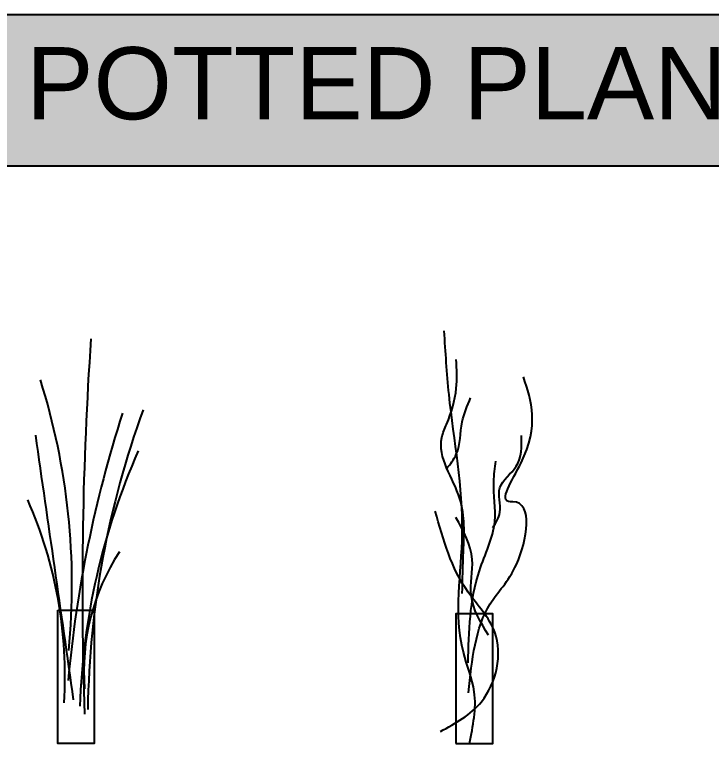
# Model space of a CAD drawing. Header units: millimetres. Extents: x 22565 to 38821, y 15578 to 26720.
# Drawn here: x 29251 to 30698, y 25206 to 26720 of the extents above; entities that cross this region are included whole.
import ezdxf

# ---------------------------------------------------------------- set-up
doc = ezdxf.new("R2010")
doc.units = ezdxf.units.MM
doc.layers.add('www.cad-blocks.net', color=7, linetype='Continuous')
doc.styles.get("Standard").update_dxf_attribs({"font": 'arial.ttf'})

# ---------------------------------------------------------------- blocks, each defined once
blk = doc.blocks.new('A$C698129AF')
blk.add_lwpolyline([(62.3, 276.9), (137.7, 276.9), (137.7, 0), (62.3, 0)], close=True)
for centre, radius, start, end in [((7683.6, 323.4), 7570.2, 176.08353, 181.98925), ((-1326.7, 329.1), 1418.5, 354.4997, 17.4872), ((2656.8, -102.6), 2583.5, 162.2165, 174.8208), ((2036.5, 39.9), 1912.1, 160.0264, 179.0829), ((-154302.4, -21721.9), 155930.7, 8.041246, 8.245395), ((1526.4, 32.2), 1418.9, 156.0628, 178.1872), ((-831.8, 139.9), 908.9, 356.4816, 23.7748), ((572.5, 149.8), 455.9, 146.9934, 184.5574)]:
    blk.add_arc(centre, radius, start, end)
blk = doc.blocks.new('A$C0F4C7778')
blk.add_lwpolyline([(42.5, 0), (119.2, 0), (119.2, 269), (42.5, 269)], close=True)
for points in [[(70.9, 0), (80.9, 107.2), (58.4, 189.4), (55.9, 436.2), (28.5, 725.3), (18.5, 857.4)], [(55.9, 311.6), (58.4, 398.8), (50.9, 508.5), (13.5, 635.6), (23.5, 663), (43.5, 737.8), (43.5, 797.6)], [(68.8, 105.3), (113.7, 289.8), (168.6, 372.1), (161, 502), (156, 502), (178.1, 582.9), (182.9, 761.4)], [(23.5, 570.8), (43.5, 600.7), (55.9, 668), (73.4, 717.9)], [(119.2, 448.2), (134.1, 480.2), (134.1, 531.2), (168.2, 575.9), (178.9, 639.7)], [(68.1, 167.4), (91.6, 358.9), (123.5, 461), (121.4, 544), (125.6, 586.5)], [(10.6, 24.9), (95.8, 86.6), (123.5, 231.2), (68.1, 314.2), (0, 482.3)], [(110.7, 224.9), (74.5, 307.8), (76.7, 382.3), (42.6, 469.5)]]:
    blk.add_spline(points, degree=3)
blk = doc.blocks.new('format')
at = {"layer": 'www.cad-blocks.net', "true_color": 0x546d8e}
h = blk.add_hatch(color=155, dxfattribs=at)
h.set_gradient(color1=(68, 68, 68), color2=(84, 109, 142), tint=1)
h.paths.add_polyline_path([(23683.3, 26720.1), (23683.3, 26405.7), (38820.7, 26405.7), (38820.7, 26720.1)])
at = {"layer": 'www.cad-blocks.net', "color": 155, "true_color": 0x546d8e}
for p, q in [((23683.3, 26720.1), (38820.7, 26720.1)), ((23683.3, 26405.7), (38820.7, 26405.7)), ((23683.3, 26405.7), (38820.7, 26405.7))]:
    blk.add_line(p, q, dxfattribs=at)
at = {"layer": 'www.cad-blocks.net', "insert": (29274.7, 26652.4), "char_height": 150, "attachment_point": 1}
blk.add_mtext_dynamic_manual_height_columns('{\\C255;\\c16777215;POTTED PLANTS ELEVATION - vol 2}', width=25984.467, gutter_width=12.5, heights=[0], dxfattribs=at)

msp = doc.modelspace()

# ---------------------------------------------------------------- block references
for name, p in [('A$C0F4C7778', (30124.2, 25205.6)), ('A$C698129AF', (29277.9, 25205.6))]:
    msp.add_blockref(name, p)
at = {"layer": 'www.cad-blocks.net'}
msp.add_blockref('format', (0, 0), dxfattribs=at)

doc.saveas('drawing.dxf')
